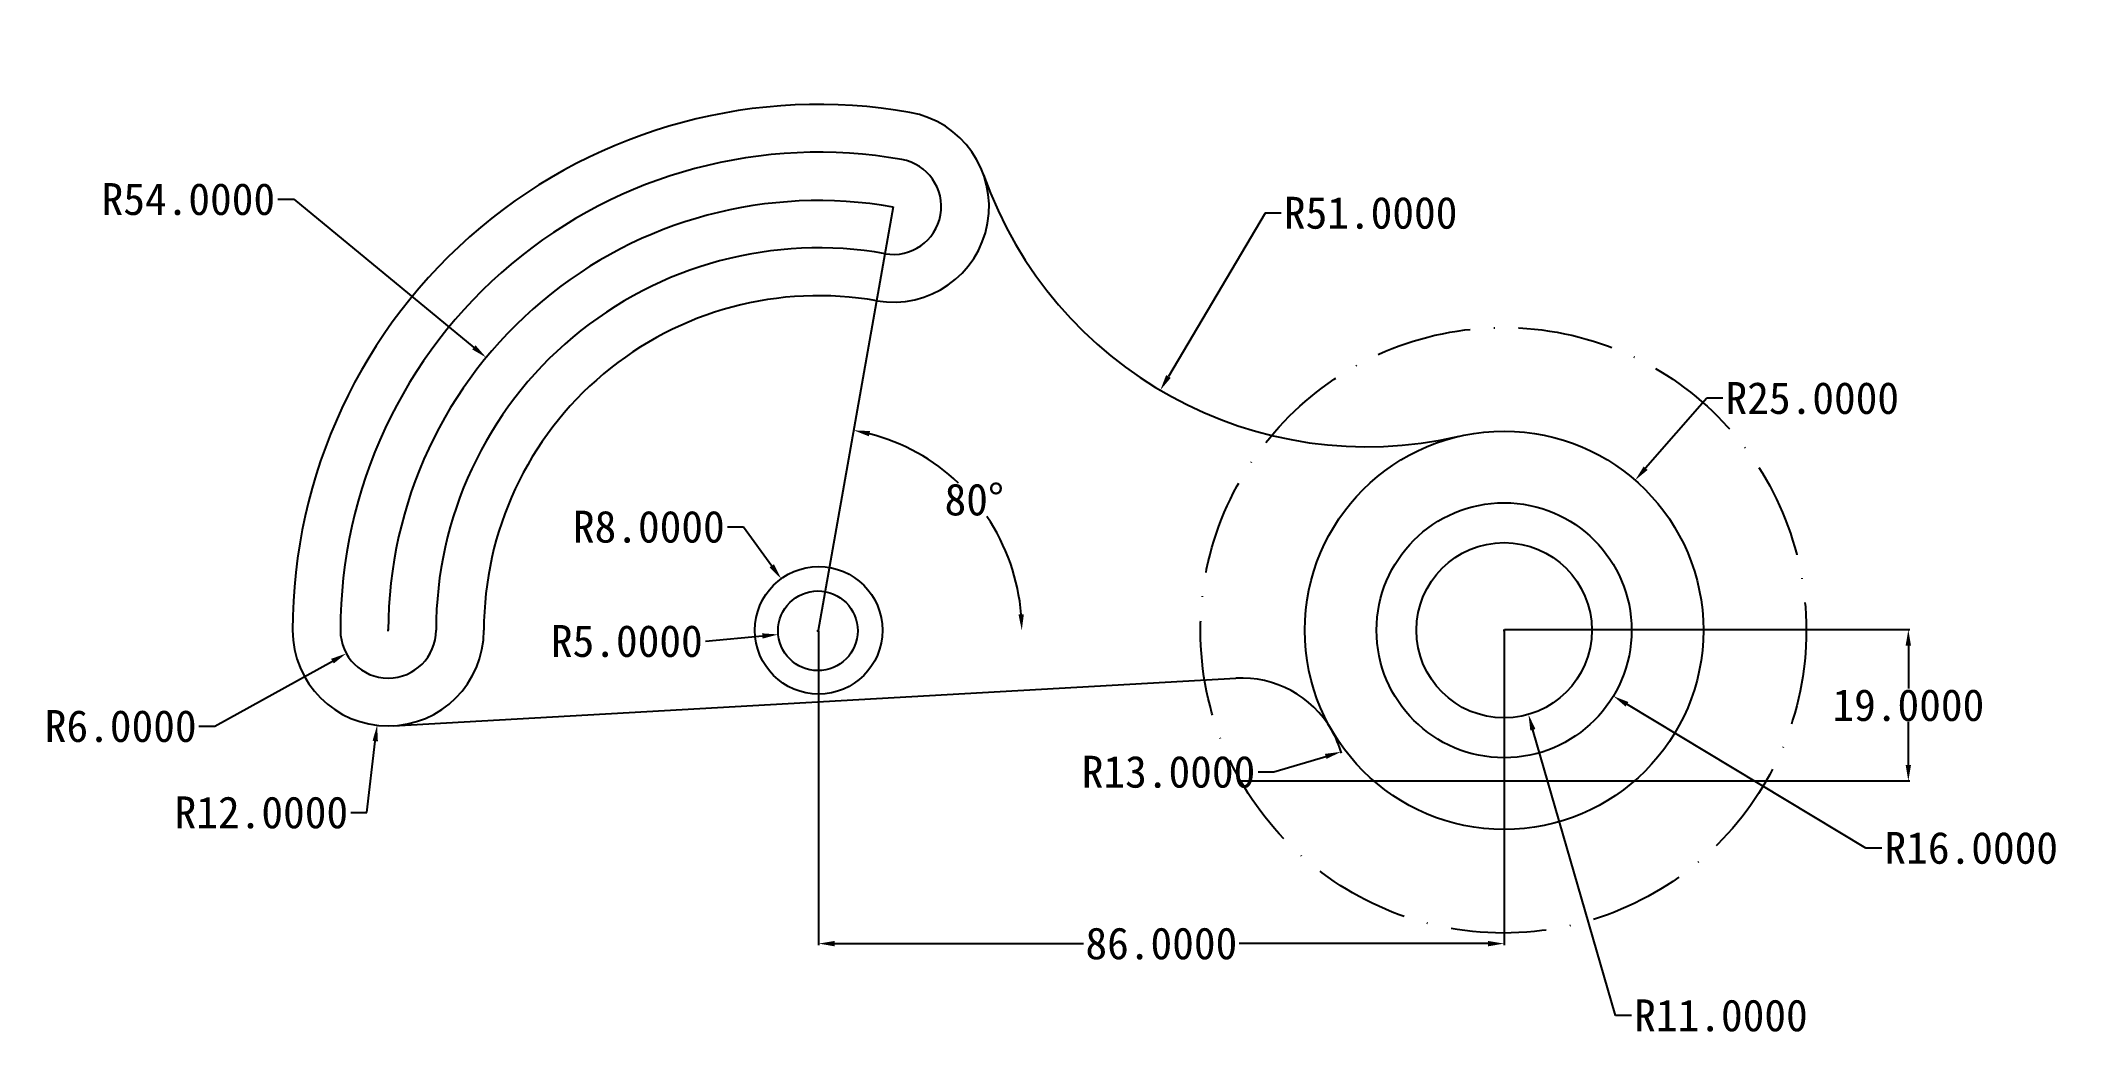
# Model space of a CAD drawing. Header units: inches. Extents: x 117 to 371, y 181 to 306.
import ezdxf

# ---------------------------------------------------------------- set-up
doc = ezdxf.new("R2010")
doc.units = ezdxf.units.IN
doc.header["$MEASUREMENT"] = 0
doc.linetypes.add('ACAD_ISO10W100', pattern=[18, 12, -3, 0, -3])
doc.styles.get("Standard").update_dxf_attribs({"font": ''})
doc.styles.get('Standard').set_extended_font_data('SimSun')
doc.dimstyles.get("Standard").update_dxf_attribs({"dimtxt": 4, "dimasz": 2, "dimexe": 0.18, "dimexo": 0.0625, "dimgap": 0.09, "dimtad": 0, "dimtih": 1, "dimtoh": 1, "dimdec": 4, "dimzin": 0, "dimdsep": 46, "dimtxsty": 'Standard', "dimcen": 0.09, "dimadec": 0, "dimazin": 0, "dimtfac": 1, "dimtdec": 4, "dimtofl": 0, "dimtmove": 0, "dimatfit": 3, "dimfxl": 1, "dimtolj": 1, "dimtzin": 0, "dimarcsym": 0})

# ---------------------------------------------------------------- blocks, each defined once
blk = doc.blocks.new('*D2')
at = {"color": 0, "lineweight": -2}
for p, q in [((215.12, 232.08), (215.12, 192.64)), ((301.12, 232.08), (301.12, 192.64)), ((217.12, 192.82), (248.34, 192.82)), ((299.12, 192.82), (267.9, 192.82))]:
    blk.add_line(p, q, dxfattribs=at)
at = {"color": 0}
for points in [[(217.12, 193.15), (217.12, 192.48), (215.12, 192.82)], [(299.12, 193.15), (299.12, 192.48), (301.12, 192.82)]]:
    blk.add_solid(points, dxfattribs=at)
at = {"layer": 'Defpoints', "color": 0}
for p in [(215.12, 232.14), (301.12, 232.14), (215.12, 192.82)]:
    blk.add_point(p, dxfattribs=at)
at = {"color": 0, "insert": (258.12, 192.82), "char_height": 4, "attachment_point": 5}
blk.add_mtext('\\A1;86.0000', dxfattribs=at)
blk = doc.blocks.new('*D3')
at = {"color": 0, "lineweight": -2}
for start, end in [(46.4513, 75.5028), (4.4972, 34.1102)]:
    blk.add_arc((215.12, 232.14), 25.49, start, end, dxfattribs=at)
at = {"color": 0}
for points in [[(221.43, 256.49), (221.57, 257.15), (219.55, 257.24)], [(240.87, 234.16), (240.2, 234.13), (240.61, 232.14)]]:
    blk.add_solid(points, dxfattribs=at)
at = {"layer": 'Defpoints', "color": 0}
for p in [(224.5, 285.32), (237.9, 243.58), (161.12, 232.14), (215.12, 232.14), (301.12, 232.14)]:
    blk.add_point(p, dxfattribs=at)
at = {"color": 0, "insert": (234.65, 248.53), "char_height": 4, "attachment_point": 5}
blk.add_mtext('\\A1;80°', dxfattribs=at)
blk = doc.blocks.new('*D4')
at = {"color": 0, "lineweight": -2}
for p, q in [((271.14, 284.52), (259.01, 264)), ((273.14, 284.52), (271.14, 284.52))]:
    blk.add_line(p, q, dxfattribs=at)
at = {"color": 0}
blk.add_solid([(258.72, 264.17), (259.3, 263.83), (257.99, 262.28)], dxfattribs=at)
at = {"layer": 'Defpoints', "color": 0}
for p in [(283.95, 306.18), (257.99, 262.28)]:
    blk.add_point(p, dxfattribs=at)
at = {"color": 0, "insert": (284.38, 284.52), "char_height": 4, "attachment_point": 5}
blk.add_mtext('\\A1;R51.0000', dxfattribs=at)
blk = doc.blocks.new('*D5')
at = {"color": 0, "lineweight": -2}
for p, q in [((301.03, 232.14), (301.21, 232.14)), ((301.12, 232.05), (301.12, 232.23)), ((315.1, 183.78), (304.73, 219.66)), ((317.1, 183.78), (315.1, 183.78))]:
    blk.add_line(p, q, dxfattribs=at)
at = {"color": 0}
blk.add_solid([(305.05, 219.75), (304.41, 219.56), (304.18, 221.58)], dxfattribs=at)
at = {"layer": 'Defpoints', "color": 0}
for p in [(301.12, 232.14), (304.18, 221.58)]:
    blk.add_point(p, dxfattribs=at)
at = {"color": 0, "insert": (328.33, 183.78), "char_height": 4, "attachment_point": 5}
blk.add_mtext('\\A1;R11.0000', dxfattribs=at)
blk = doc.blocks.new('*D6')
at = {"color": 0, "lineweight": -2}
for p, q in [((301.03, 232.14), (301.21, 232.14)), ((301.12, 232.05), (301.12, 232.23)), ((346.5, 204.81), (316.54, 222.86)), ((348.5, 204.81), (346.5, 204.81))]:
    blk.add_line(p, q, dxfattribs=at)
at = {"color": 0}
blk.add_solid([(316.71, 223.14), (316.37, 222.57), (314.83, 223.89)], dxfattribs=at)
at = {"layer": 'Defpoints', "color": 0}
for p in [(301.12, 232.14), (314.83, 223.89)]:
    blk.add_point(p, dxfattribs=at)
at = {"color": 0, "insert": (359.73, 204.81), "char_height": 4, "attachment_point": 5}
blk.add_mtext('\\A1;R16.0000', dxfattribs=at)
blk = doc.blocks.new('*D7')
at = {"color": 0, "lineweight": -2}
for p, q in [((326.55, 261.27), (318.88, 252.48)), ((328.55, 261.27), (326.55, 261.27)), ((301.03, 232.14), (301.21, 232.14)), ((301.12, 232.05), (301.12, 232.23))]:
    blk.add_line(p, q, dxfattribs=at)
at = {"color": 0}
blk.add_solid([(318.63, 252.7), (319.13, 252.27), (317.56, 250.98)], dxfattribs=at)
at = {"layer": 'Defpoints', "color": 0}
for p in [(317.56, 250.98), (301.12, 232.14)]:
    blk.add_point(p, dxfattribs=at)
at = {"color": 0, "insert": (339.79, 261.27), "char_height": 4, "attachment_point": 5}
blk.add_mtext('\\A1;R25.0000', dxfattribs=at)
blk = doc.blocks.new('*D8')
at = {"color": 0, "lineweight": -2}
for p, q in [((147.28, 286.24), (149.28, 286.24)), ((149.28, 286.24), (171.87, 267.65)), ((215.03, 232.08), (215.21, 232.08)), ((215.12, 231.99), (215.12, 232.17))]:
    blk.add_line(p, q, dxfattribs=at)
at = {"color": 0}
blk.add_solid([(172.08, 267.91), (171.66, 267.4), (173.42, 266.38)], dxfattribs=at)
at = {"layer": 'Defpoints', "color": 0}
for p in [(173.42, 266.38), (215.12, 232.08)]:
    blk.add_point(p, dxfattribs=at)
at = {"color": 0, "insert": (136.05, 286.24), "char_height": 4, "attachment_point": 5}
blk.add_mtext('\\A1;R54.0000', dxfattribs=at)
blk = doc.blocks.new('*D9')
at = {"color": 0, "lineweight": -2}
for p, q in [((161.03, 232.14), (161.21, 232.14)), ((161.12, 232.05), (161.12, 232.23)), ((139.37, 220.1), (154.12, 228.27)), ((137.37, 220.1), (139.37, 220.1))]:
    blk.add_line(p, q, dxfattribs=at)
at = {"color": 0}
blk.add_solid([(153.96, 228.56), (154.29, 227.98), (155.87, 229.24)], dxfattribs=at)
at = {"layer": 'Defpoints', "color": 0}
for p in [(161.12, 232.14), (155.87, 229.24)]:
    blk.add_point(p, dxfattribs=at)
at = {"color": 0, "insert": (127.56, 220.1), "char_height": 4, "attachment_point": 5}
blk.add_mtext('\\A1;R6.0000', dxfattribs=at)
blk = doc.blocks.new('*D10')
at = {"color": 0, "lineweight": -2}
for p, q in [((161.03, 232.14), (161.21, 232.14)), ((161.12, 232.05), (161.12, 232.23)), ((158.44, 209.26), (159.5, 218.24)), ((156.44, 209.26), (158.44, 209.26))]:
    blk.add_line(p, q, dxfattribs=at)
at = {"color": 0}
blk.add_solid([(159.16, 218.28), (159.83, 218.2), (159.73, 220.23)], dxfattribs=at)
at = {"layer": 'Defpoints', "color": 0}
for p in [(161.12, 232.14), (159.73, 220.23)]:
    blk.add_point(p, dxfattribs=at)
at = {"color": 0, "insert": (145.21, 209.26), "char_height": 4, "attachment_point": 5}
blk.add_mtext('\\A1;R12.0000', dxfattribs=at)
blk = doc.blocks.new('*D11')
at = {"color": 0, "lineweight": -2}
for p, q in [((272.25, 214.36), (278.75, 216.31)), ((270.25, 214.36), (272.25, 214.36))]:
    blk.add_line(p, q, dxfattribs=at)
blk.add_arc((268.21, 213.14), 13, 15.9565, 29.7245, dxfattribs=at)
at = {"color": 0}
blk.add_solid([(278.65, 216.63), (278.84, 216), (280.66, 216.89)], dxfattribs=at)
at = {"layer": 'Defpoints', "color": 0}
for p in [(280.66, 216.89), (268.21, 213.14)]:
    blk.add_point(p, dxfattribs=at)
at = {"color": 0, "insert": (259.02, 214.36), "char_height": 4, "attachment_point": 5}
blk.add_mtext('\\A1;R13.0000', dxfattribs=at)
blk = doc.blocks.new('*D12')
at = {"color": 0, "lineweight": -2}
for p, q in [((301.19, 232.23), (352.02, 232.23)), ((351.84, 230.23), (351.84, 224.82)), ((351.84, 215.23), (351.84, 220.64)), ((268.14, 213.23), (352.02, 213.23))]:
    blk.add_line(p, q, dxfattribs=at)
at = {"color": 0}
for points in [[(351.5, 230.23), (352.17, 230.23), (351.84, 232.23)], [(351.5, 215.23), (352.17, 215.23), (351.84, 213.23)]]:
    blk.add_solid(points, dxfattribs=at)
at = {"layer": 'Defpoints', "color": 0}
for p in [(301.12, 232.23), (351.84, 232.23), (268.07, 213.23)]:
    blk.add_point(p, dxfattribs=at)
at = {"color": 0, "insert": (351.84, 222.73), "char_height": 4, "attachment_point": 5}
blk.add_mtext('\\A1;19.0000', dxfattribs=at)
blk = doc.blocks.new('*D14')
at = {"color": 0, "lineweight": -2}
for p, q in [((203.69, 245.12), (205.69, 245.12)), ((205.69, 245.12), (209.24, 240.23)), ((215.03, 232.14), (215.21, 232.14)), ((215.12, 232.05), (215.12, 232.23))]:
    blk.add_line(p, q, dxfattribs=at)
at = {"color": 0}
blk.add_solid([(209.51, 240.43), (208.97, 240.04), (210.42, 238.61)], dxfattribs=at)
at = {"layer": 'Defpoints', "color": 0}
for p in [(210.42, 238.61), (215.12, 232.14)]:
    blk.add_point(p, dxfattribs=at)
at = {"color": 0, "insert": (193.82, 245.12), "char_height": 4, "attachment_point": 5}
blk.add_mtext('\\A1;R8.0000', dxfattribs=at)
blk = doc.blocks.new('*D16')
at = {"color": 0, "lineweight": -2}
for p, q in [((200.93, 230.77), (208.06, 231.43)), ((214.94, 232.08), (215.12, 232.08)), ((215.03, 231.99), (215.03, 232.17))]:
    blk.add_line(p, q, dxfattribs=at)
at = {"color": 0}
blk.add_solid([(208.03, 231.76), (208.09, 231.1), (210.05, 231.62)], dxfattribs=at)
at = {"layer": 'Defpoints', "color": 0}
for p in [(210.05, 231.62), (215.03, 232.08)]:
    blk.add_point(p, dxfattribs=at)
at = {"color": 0, "insert": (191.06, 230.77), "char_height": 4, "attachment_point": 5}
blk.add_mtext('\\A1;R5.0000', dxfattribs=at)

msp = doc.modelspace()

# ---------------------------------------------------------------- linework, layer by layer
for p, q in [((215.12328, 232.1446), (224.50028, 285.32421)), ((161.79898, 220.16364), (267.4823, 226.12397))]:
    msp.add_line(p, q)
at = {"linetype": 'ACAD_ISO10W100'}
msp.add_circle((301.03328, 232.1446), 38, dxfattribs=at)
for centre, radius in [((301.12328, 232.1446), 25), ((301.12328, 232.1446), 16), ((301.12328, 232.1446), 11), ((215.12328, 232.1446), 8), ((215.03328, 232.0821), 5)]:
    msp.add_circle(centre, radius)
for centre, radius, start, end in [((215.12328, 232.1446), 66, 80, 180), ((224.50028, 285.32421), 12, 260, 80), ((215.12328, 232.1446), 60, 80, 180), ((224.50028, 285.32421), 6, 260, 80), ((283.94854, 306.17856), 51, 199.3307836, 283.0607093), ((215.12328, 232.0821), 54, 80.0115154, 179.9336854), ((215.12328, 232.1446), 48, 80, 180), ((215.12328, 232.1446), 48, 80, 180), ((215.12328, 232.1446), 42, 80, 180), ((161.12328, 232.1446), 12, 180, 0), ((161.12328, 232.1446), 6, 180, 0), ((268.21431, 213.1446), 13, 30, 93.2279519), ((215.12328, 232.0821), 54.06155, 192.6849579, 192.7002354)]:
    msp.add_arc(centre, radius, start, end)

# ---------------------------------------------------------------- dimensions: what is measured, and where the dimension line sits
for center, mpoint, picture, middle in [((283.94854, 306.17856), (257.99167, 262.27821), '*D4', (284.37701, 284.52006)), ((215.12328, 232.0821), (173.41783, 266.38451), '*D8', (136.04611, 286.23723)), ((301.12328, 232.1446), (317.56441, 250.97779), '*D7', (339.78528, 261.27168)), ((215.12328, 232.1446), (210.4178, 238.61441), '*D14', (193.82137, 245.11781)), ((161.12328, 232.1446), (155.87411, 229.23836), '*D9', (127.55662, 220.10013)), ((161.12328, 232.1446), (159.72774, 220.22602), '*D10', (145.20978, 209.2641)), ((215.03328, 232.0821), (210.05484, 231.61824), '*D16', (200.93099, 230.76814)), ((301.12328, 232.1446), (304.17696, 221.57695), '*D5', (328.33424, 183.77707)), ((301.12328, 232.1446), (314.82868, 223.88857), '*D6', (359.73226, 204.81132)), ((268.21431, 213.1446), (280.66275, 216.89111), '*D11', (259.02017, 214.36058))]:
    dim = msp.add_radius_dim(center=center, mpoint=mpoint, dimstyle='Standard')
    dim.commit()
    dim.dimension.update_dxf_attribs({"geometry": picture, "text_midpoint": middle, "dimtype": 164})
dim = msp.add_angular_dim_2l(base=(237.89966, 243.58333), line1=((215.12328, 232.1446), (224.50028, 285.32421)), line2=((301.12328, 232.1446), (161.12328, 232.1446)), dimstyle='Standard')
dim.commit()
dim.dimension.update_dxf_attribs({"geometry": '*D3', "text_midpoint": (234.64777, 248.52759)})
dim = msp.add_linear_dim(base=(215.12328, 192.81811), p1=(301.12328, 232.1446), p2=(215.12328, 232.1446), dimstyle='Standard')
dim.commit()
dim.dimension.update_dxf_attribs({"geometry": '*D2', "text_midpoint": (258.12328, 192.81811)})
dim = msp.add_linear_dim(base=(351.83614, 232.2346), p1=(268.07251, 213.2346), p2=(301.12328, 232.2346), angle=90, dimstyle='Standard')
dim.commit()
dim.dimension.update_dxf_attribs({"geometry": '*D12', "text_midpoint": (351.83614, 222.7346)})

doc.saveas('drawing.dxf')
